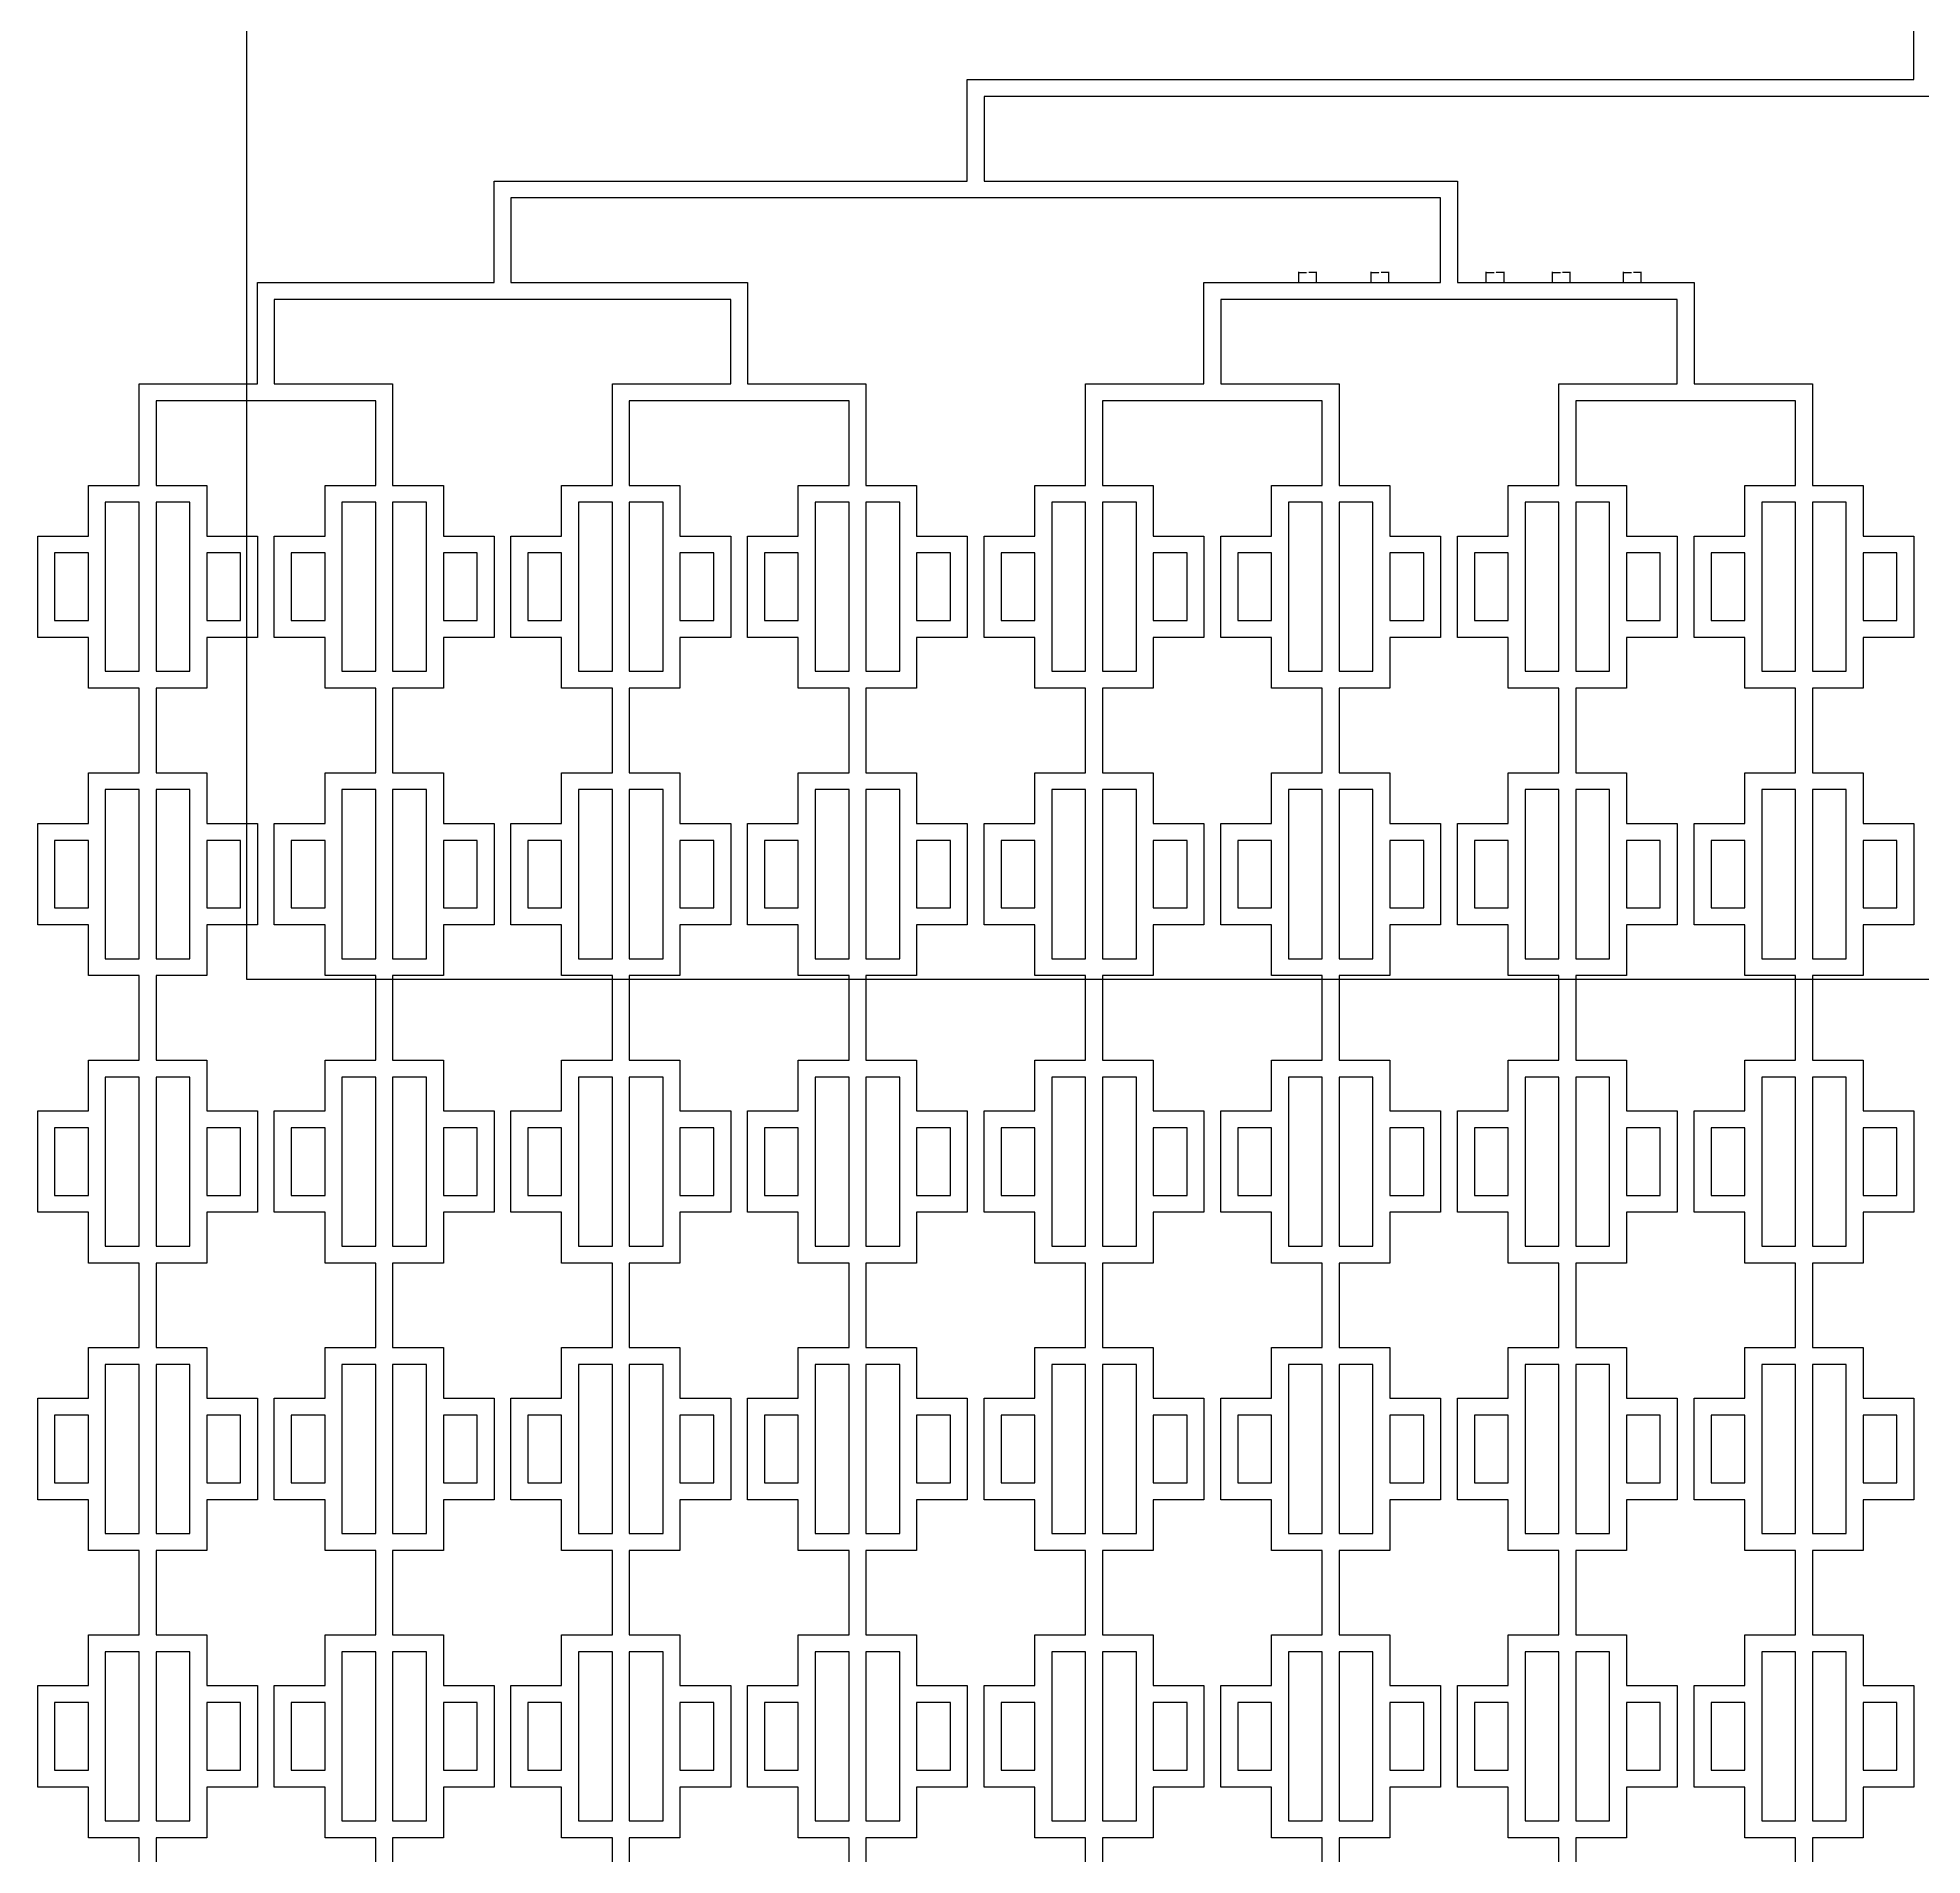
# Model space of a CAD drawing. Extents: x 18762 to 194465, y -118660 to 40000.
# Drawn here: x 18762 to 29912, y 14820 to 25571 of the extents above; entities that cross this region are included whole.
import ezdxf

# ---------------------------------------------------------------- set-up
doc = ezdxf.new("R2010")
doc.units = 13
doc.layers.add('Control 1 - Push up', color=6, linetype='Continuous')
doc.layers.add('Flow', color=5, linetype='Continuous')
doc.styles.add('Trap Label', font='', dxfattribs={"height": 2})
doc.styles.get('Trap Label').set_extended_font_data('Calibri')
doc.dimstyles.new('Trap', dxfattribs={"dimtxt": 2, "dimasz": 2, "dimexe": 4, "dimexo": 2, "dimgap": 2, "dimtad": 0, "dimtih": 1, "dimtoh": 1, "dimdec": 1, "dimzin": 0, "dimdsep": 46, "dimtxsty": 'Trap Label', "dimcen": 3, "dimadec": 0, "dimazin": 0, "dimtfac": 1, "dimtdec": 1, "dimtmove": 0, "dimatfit": 2, "dimfxl": 1, "dimtolj": 1, "dimtzin": 0, "dimarcsym": 0})

# ---------------------------------------------------------------- blocks, each defined once
blk = doc.blocks.new('*D0')
at = {"layer": 'Defpoints', "color": 0, "transparency": 16777216}
for p in [(26224, 24123), (26329, 24182), (26329, 24123)]:
    blk.add_point(p, dxfattribs=at)
at = {"layer": 'Flow', "color": 0, "lineweight": -2, "transparency": 16777216}
for p, q in [((26224, 24125), (26224, 24186)), ((26226, 24182), (26270, 24182)), ((26327, 24182), (26283, 24182)), ((26329, 24125), (26329, 24186))]:
    blk.add_line(p, q, dxfattribs=at)
at = {"layer": 'Flow', "color": 0, "transparency": 16777216}
for points in [[(26226, 24182), (26226, 24182), (26224, 24182)], [(26327, 24182), (26327, 24182), (26329, 24182)]]:
    blk.add_solid(points, dxfattribs=at)
at = {"layer": 'Flow', "color": 0, "transparency": 16777216, "insert": (26276, 24182), "char_height": 2, "attachment_point": 5, "style": 'Trap Label'}
blk.add_mtext('\\A1;v1p1l1', dxfattribs=at)
blk = doc.blocks.new('*D3')
at = {"layer": 'Defpoints', "color": 0, "transparency": 16777216}
for p in [(27724, 24123), (27830, 24182), (27830, 24123)]:
    blk.add_point(p, dxfattribs=at)
at = {"layer": 'Flow', "color": 0, "lineweight": -2, "transparency": 16777216}
for p, q in [((27724, 24125), (27724, 24186)), ((27726, 24182), (27771, 24182)), ((27828, 24182), (27783, 24182)), ((27830, 24125), (27830, 24186))]:
    blk.add_line(p, q, dxfattribs=at)
at = {"layer": 'Flow', "color": 0, "transparency": 16777216}
for points in [[(27726, 24182), (27726, 24182), (27724, 24182)], [(27828, 24182), (27828, 24182), (27830, 24182)]]:
    blk.add_solid(points, dxfattribs=at)
at = {"layer": 'Flow', "color": 0, "transparency": 16777216, "insert": (27777, 24182), "char_height": 2, "attachment_point": 5, "style": 'Trap Label'}
blk.add_mtext('\\A1;v1p1{\\fSimSun|b0|i0|c0|p2;l1}', dxfattribs=at)
blk = doc.blocks.new('*D6')
at = {"layer": 'Defpoints', "color": 0, "transparency": 16777216}
for p in [(28144, 24123), (28249, 24182), (28249, 24123)]:
    blk.add_point(p, dxfattribs=at)
at = {"layer": 'Flow', "color": 0, "lineweight": -2, "transparency": 16777216}
for p, q in [((28144, 24125), (28144, 24186)), ((28146, 24182), (28191, 24182)), ((28247, 24182), (28203, 24182)), ((28249, 24125), (28249, 24186))]:
    blk.add_line(p, q, dxfattribs=at)
at = {"layer": 'Flow', "color": 0, "transparency": 16777216}
for points in [[(28146, 24182), (28146, 24182), (28144, 24182)], [(28247, 24182), (28247, 24182), (28249, 24182)]]:
    blk.add_solid(points, dxfattribs=at)
at = {"layer": 'Flow', "color": 0, "transparency": 16777216, "insert": (28197, 24182), "char_height": 2, "attachment_point": 5, "style": 'Trap Label'}
blk.add_mtext('\\A1;v1p1l1', dxfattribs=at)
blk = doc.blocks.new('*D9')
at = {"layer": 'Defpoints', "color": 0, "transparency": 16777216}
for p in [(27333, 24123), (27439, 24182), (27439, 24123)]:
    blk.add_point(p, dxfattribs=at)
at = {"layer": 'Flow', "color": 0, "lineweight": -2, "transparency": 16777216}
for p, q in [((27333, 24125), (27333, 24186)), ((27335, 24182), (27380, 24182)), ((27437, 24182), (27392, 24182)), ((27439, 24125), (27439, 24186))]:
    blk.add_line(p, q, dxfattribs=at)
at = {"layer": 'Flow', "color": 0, "transparency": 16777216}
for points in [[(27335, 24182), (27335, 24182), (27333, 24182)], [(27437, 24182), (27437, 24182), (27439, 24182)]]:
    blk.add_solid(points, dxfattribs=at)
at = {"layer": 'Flow', "color": 0, "transparency": 16777216, "insert": (27386, 24182), "char_height": 2, "attachment_point": 5, "style": 'Trap Label'}
blk.add_mtext('\\A1;v1p1l1', dxfattribs=at)
blk = doc.blocks.new('*D12')
at = {"layer": 'Defpoints', "color": 0, "transparency": 16777216}
for p in [(26651, 24123), (26757, 24182), (26757, 24123)]:
    blk.add_point(p, dxfattribs=at)
at = {"layer": 'Flow', "color": 0, "lineweight": -2, "transparency": 16777216}
for p, q in [((26651, 24125), (26651, 24186)), ((26653, 24182), (26698, 24182)), ((26755, 24182), (26710, 24182)), ((26757, 24125), (26757, 24186))]:
    blk.add_line(p, q, dxfattribs=at)
at = {"layer": 'Flow', "color": 0, "transparency": 16777216}
for points in [[(26653, 24182), (26653, 24182), (26651, 24182)], [(26755, 24182), (26755, 24182), (26757, 24182)]]:
    blk.add_solid(points, dxfattribs=at)
at = {"layer": 'Flow', "color": 0, "transparency": 16777216, "insert": (26704, 24182), "char_height": 2, "width": 8.64, "attachment_point": 5, "style": 'Trap Label'}
blk.add_mtext('\\A1;v1p1l1', dxfattribs=at)

msp = doc.modelspace()

# ---------------------------------------------------------------- linework, layer by layer
at = {"layer": 'Control 1 - Push up'}
for p, q in [((20000, 20000), (20000, 40000)), ((40000, 20000), (20000, 20000))]:
    msp.add_line(p, q, dxfattribs=at)
at = {"layer": 'Flow'}
for points in [[(19362.498876, 14673.1072), (19362.498876, 14923.1072), (19062.498876, 14923.1072), (19062.498876, 15223.1072), (18762.498876, 15223.1072), (18762.498876, 15823.1072), (19062.498876, 15823.1072), (19062.498876, 16123.1072), (19362.498876, 16123.1072), (19362.498876, 16373.1072), (19362.498876, 16623.1072), (19062.498876, 16623.1072), (19062.498876, 16923.1072), (18762.498876, 16923.1072), (18762.498876, 17523.1072), (19062.498876, 17523.1072), (19062.498876, 17823.1072), (19362.498876, 17823.1072), (19362.498876, 18073.1072), (19362.498876, 18323.1072), (19062.498876, 18323.1072), (19062.498876, 18623.1072), (18762.498876, 18623.1072), (18762.498876, 19223.1072), (19062.498876, 19223.1072), (19062.498876, 19523.1072), (19362.498876, 19523.1072), (19362.498876, 19773.1072), (19362.498876, 20023.1072), (19062.498876, 20023.1072), (19062.498876, 20323.1072), (18762.498876, 20323.1072), (18762.498876, 20923.1072), (19062.498876, 20923.1072), (19062.498876, 21223.1072), (19362.498876, 21223.1072), (19362.498876, 21473.1072), (19362.498876, 21723.1072), (19062.498876, 21723.1072), (19062.498876, 22023.1072), (18762.498876, 22023.1072), (18762.498876, 22623.1072), (19062.498876, 22623.1072), (19062.498876, 22923.1072), (19362.498876, 22923.1072), (19362.498876, 23173.1072), (19362.498876, 23523.1072), (20062.498876, 23523.1072), (20062.498876, 24123.1072), (21462.498876, 24123.1072), (21462.498876, 24723.1072), (24262.498876, 24723.1072), (24262.498876, 25323.1072), (29862.498876, 25323.1072), (29862.498876, 26123.1072)], [(35462.498876, 25223.1072), (24362.498876, 25223.1072), (24362.498876, 24723.1072), (27162.498876, 24723.1072), (27162.498876, 24123.1072), (28562.498876, 24123.1072), (28562.498876, 23523.1072), (29262.498876, 23523.1072), (29262.498876, 23173.1072), (29262.498876, 22923.1072), (29562.498876, 22923.1072), (29562.498876, 22623.1072), (29862.498876, 22623.1072), (29862.498876, 22023.1072), (29562.498876, 22023.1072), (29562.498876, 21723.1072), (29262.498876, 21723.1072), (29262.498876, 21473.1072), (29262.498876, 21223.1072), (29562.498876, 21223.1072), (29562.498876, 20923.1072), (29862.498876, 20923.1072), (29862.498876, 20323.1072), (29562.498876, 20323.1072), (29562.498876, 20023.1072), (29262.498876, 20023.1072), (29262.498876, 19773.1072), (29262.498876, 19523.1072), (29562.498876, 19523.1072), (29562.498876, 19223.1072), (29862.498876, 19223.1072), (29862.498876, 18623.1072), (29562.498876, 18623.1072), (29562.498876, 18323.1072), (29262.498876, 18323.1072), (29262.498876, 18073.1072), (29262.498876, 17823.1072), (29562.498876, 17823.1072), (29562.498876, 17523.1072), (29862.498876, 17523.1072), (29862.498876, 16923.1072), (29562.498876, 16923.1072), (29562.498876, 16623.1072), (29262.498876, 16623.1072), (29262.498876, 16373.1072), (29262.498876, 16123.1072), (29562.498876, 16123.1072), (29562.498876, 15823.1072), (29862.498876, 15823.1072), (29862.498876, 15223.1072), (29562.498876, 15223.1072), (29562.498876, 14923.1072), (29262.498876, 14923.1072), (29262.498876, 14673.1072)], [(24962.498876, 14673.1072), (24962.498876, 14923.1072), (24662.498876, 14923.1072), (24662.498876, 15223.1072), (24362.498876, 15223.1072), (24362.498876, 15823.1072), (24662.498876, 15823.1072), (24662.498876, 16123.1072), (24962.498876, 16123.1072), (24962.498876, 16373.1072), (24962.498876, 16623.1072), (24662.498876, 16623.1072), (24662.498876, 16923.1072), (24362.498876, 16923.1072), (24362.498876, 17523.1072), (24662.498876, 17523.1072), (24662.498876, 17823.1072), (24962.498876, 17823.1072), (24962.498876, 18073.1072), (24962.498876, 18323.1072), (24662.498876, 18323.1072), (24662.498876, 18623.1072), (24362.498876, 18623.1072), (24362.498876, 19223.1072), (24662.498876, 19223.1072), (24662.498876, 19523.1072), (24962.498876, 19523.1072), (24962.498876, 19773.1072), (24962.498876, 20023.1072), (24662.498876, 20023.1072), (24662.498876, 20323.1072), (24362.498876, 20323.1072), (24362.498876, 20923.1072), (24662.498876, 20923.1072), (24662.498876, 21223.1072), (24962.498876, 21223.1072), (24962.498876, 21473.1072), (24962.498876, 21723.1072), (24662.498876, 21723.1072), (24662.498876, 22023.1072), (24362.498876, 22023.1072), (24362.498876, 22623.1072), (24662.498876, 22623.1072), (24662.498876, 22923.1072), (24962.498876, 22923.1072), (24962.498876, 23173.1072), (24962.498876, 23523.1072), (25662.498876, 23523.1072), (25662.498876, 24123.1072), (27062.498876, 24123.1072), (27062.498876, 24623.1072), (21562.498876, 24623.1072), (21562.498876, 24123.1072), (22962.498876, 24123.1072), (22962.498876, 23523.1072), (23662.498876, 23523.1072), (23662.498876, 23173.1072), (23662.498876, 22923.1072), (23962.498876, 22923.1072), (23962.498876, 22623.1072), (24262.498876, 22623.1072), (24262.498876, 22023.1072), (23962.498876, 22023.1072), (23962.498876, 21723.1072), (23662.498876, 21723.1072), (23662.498876, 21473.1072), (23662.498876, 21223.1072), (23962.498876, 21223.1072), (23962.498876, 20923.1072), (24262.498876, 20923.1072), (24262.498876, 20323.1072), (23962.498876, 20323.1072), (23962.498876, 20023.1072), (23662.498876, 20023.1072), (23662.498876, 19773.1072), (23662.498876, 19523.1072), (23962.498876, 19523.1072), (23962.498876, 19223.1072), (24262.498876, 19223.1072), (24262.498876, 18623.1072), (23962.498876, 18623.1072), (23962.498876, 18323.1072), (23662.498876, 18323.1072), (23662.498876, 18073.1072), (23662.498876, 17823.1072), (23962.498876, 17823.1072), (23962.498876, 17523.1072), (24262.498876, 17523.1072), (24262.498876, 16923.1072), (23962.498876, 16923.1072), (23962.498876, 16623.1072), (23662.498876, 16623.1072), (23662.498876, 16373.1072), (23662.498876, 16123.1072), (23962.498876, 16123.1072), (23962.498876, 15823.1072), (24262.498876, 15823.1072), (24262.498876, 15223.1072), (23962.498876, 15223.1072), (23962.498876, 14923.1072), (23662.498876, 14923.1072), (23662.498876, 14673.1072)], [(22162.498876, 14673.1072), (22162.498876, 14923.1072), (21862.498876, 14923.1072), (21862.498876, 15223.1072), (21562.498876, 15223.1072), (21562.498876, 15823.1072), (21862.498876, 15823.1072), (21862.498876, 16123.1072), (22162.498876, 16123.1072), (22162.498876, 16373.1072), (22162.498876, 16623.1072), (21862.498876, 16623.1072), (21862.498876, 16923.1072), (21562.498876, 16923.1072), (21562.498876, 17523.1072), (21862.498876, 17523.1072), (21862.498876, 17823.1072), (22162.498876, 17823.1072), (22162.498876, 18073.1072), (22162.498876, 18323.1072), (21862.498876, 18323.1072), (21862.498876, 18623.1072), (21562.498876, 18623.1072), (21562.498876, 19223.1072), (21862.498876, 19223.1072), (21862.498876, 19523.1072), (22162.498876, 19523.1072), (22162.498876, 19773.1072), (22162.498876, 20023.1072), (21862.498876, 20023.1072), (21862.498876, 20323.1072), (21562.498876, 20323.1072), (21562.498876, 20923.1072), (21862.498876, 20923.1072), (21862.498876, 21223.1072), (22162.498876, 21223.1072), (22162.498876, 21473.1072), (22162.498876, 21723.1072), (21862.498876, 21723.1072), (21862.498876, 22023.1072), (21562.498876, 22023.1072), (21562.498876, 22623.1072), (21862.498876, 22623.1072), (21862.498876, 22923.1072), (22162.498876, 22923.1072), (22162.498876, 23173.1072), (22162.498876, 23523.1072), (22862.498876, 23523.1072), (22862.498876, 24023.1072), (20162.498876, 24023.1072), (20162.498876, 23523.1072), (20862.498876, 23523.1072), (20862.498876, 23173.1072), (20862.498876, 22923.1072), (21162.498876, 22923.1072), (21162.498876, 22623.1072), (21462.498876, 22623.1072), (21462.498876, 22023.1072), (21162.498876, 22023.1072), (21162.498876, 21723.1072), (20862.498876, 21723.1072), (20862.498876, 21473.1072), (20862.498876, 21223.1072), (21162.498876, 21223.1072), (21162.498876, 20923.1072), (21462.498876, 20923.1072), (21462.498876, 20323.1072), (21162.498876, 20323.1072), (21162.498876, 20023.1072), (20862.498876, 20023.1072), (20862.498876, 19773.1072), (20862.498876, 19523.1072), (21162.498876, 19523.1072), (21162.498876, 19223.1072), (21462.498876, 19223.1072), (21462.498876, 18623.1072), (21162.498876, 18623.1072), (21162.498876, 18323.1072), (20862.498876, 18323.1072), (20862.498876, 18073.1072), (20862.498876, 17823.1072), (21162.498876, 17823.1072), (21162.498876, 17523.1072), (21462.498876, 17523.1072), (21462.498876, 16923.1072), (21162.498876, 16923.1072), (21162.498876, 16623.1072), (20862.498876, 16623.1072), (20862.498876, 16373.1072), (20862.498876, 16123.1072), (21162.498876, 16123.1072), (21162.498876, 15823.1072), (21462.498876, 15823.1072), (21462.498876, 15223.1072), (21162.498876, 15223.1072), (21162.498876, 14923.1072), (20862.498876, 14923.1072), (20862.498876, 14673.1072)], [(27762.498876, 14673.1072), (27762.498876, 14923.1072), (27462.498876, 14923.1072), (27462.498876, 15223.1072), (27162.498876, 15223.1072), (27162.498876, 15823.1072), (27462.498876, 15823.1072), (27462.498876, 16123.1072), (27762.498876, 16123.1072), (27762.498876, 16373.1072), (27762.498876, 16623.1072), (27462.498876, 16623.1072), (27462.498876, 16923.1072), (27162.498876, 16923.1072), (27162.498876, 17523.1072), (27462.498876, 17523.1072), (27462.498876, 17823.1072), (27762.498876, 17823.1072), (27762.498876, 18073.1072), (27762.498876, 18323.1072), (27462.498876, 18323.1072), (27462.498876, 18623.1072), (27162.498876, 18623.1072), (27162.498876, 19223.1072), (27462.498876, 19223.1072), (27462.498876, 19523.1072), (27762.498876, 19523.1072), (27762.498876, 19773.1072), (27762.498876, 20023.1072), (27462.498876, 20023.1072), (27462.498876, 20323.1072), (27162.498876, 20323.1072), (27162.498876, 20923.1072), (27462.498876, 20923.1072), (27462.498876, 21223.1072), (27762.498876, 21223.1072), (27762.498876, 21473.1072), (27762.498876, 21723.1072), (27462.498876, 21723.1072), (27462.498876, 22023.1072), (27162.498876, 22023.1072), (27162.498876, 22623.1072), (27462.498876, 22623.1072), (27462.498876, 22923.1072), (27762.498876, 22923.1072), (27762.498876, 23173.1072), (27762.498876, 23523.1072), (28462.498876, 23523.1072), (28462.498876, 24023.1072), (25762.498876, 24023.1072), (25762.498876, 23523.1072), (26462.498876, 23523.1072), (26462.498876, 23173.1072), (26462.498876, 22923.1072), (26762.498876, 22923.1072), (26762.498876, 22623.1072), (27062.498876, 22623.1072), (27062.498876, 22023.1072), (26762.498876, 22023.1072), (26762.498876, 21723.1072), (26462.498876, 21723.1072), (26462.498876, 21473.1072), (26462.498876, 21223.1072), (26762.498876, 21223.1072), (26762.498876, 20923.1072), (27062.498876, 20923.1072), (27062.498876, 20323.1072), (26762.498876, 20323.1072), (26762.498876, 20023.1072), (26462.498876, 20023.1072), (26462.498876, 19773.1072), (26462.498876, 19523.1072), (26762.498876, 19523.1072), (26762.498876, 19223.1072), (27062.498876, 19223.1072), (27062.498876, 18623.1072), (26762.498876, 18623.1072), (26762.498876, 18323.1072), (26462.498876, 18323.1072), (26462.498876, 18073.1072), (26462.498876, 17823.1072), (26762.498876, 17823.1072), (26762.498876, 17523.1072), (27062.498876, 17523.1072), (27062.498876, 16923.1072), (26762.498876, 16923.1072), (26762.498876, 16623.1072), (26462.498876, 16623.1072), (26462.498876, 16373.1072), (26462.498876, 16123.1072), (26762.498876, 16123.1072), (26762.498876, 15823.1072), (27062.498876, 15823.1072), (27062.498876, 15223.1072), (26762.498876, 15223.1072), (26762.498876, 14923.1072), (26462.498876, 14923.1072), (26462.498876, 14673.1072)], [(20762.498876, 14673.1072), (20762.498876, 14923.1072), (20462.498876, 14923.1072), (20462.498876, 15223.1072), (20162.498876, 15223.1072), (20162.498876, 15823.1072), (20462.498876, 15823.1072), (20462.498876, 16123.1072), (20762.498876, 16123.1072), (20762.498876, 16373.1072), (20762.498876, 16623.1072), (20462.498876, 16623.1072), (20462.498876, 16923.1072), (20162.498876, 16923.1072), (20162.498876, 17523.1072), (20462.498876, 17523.1072), (20462.498876, 17823.1072), (20762.498876, 17823.1072), (20762.498876, 18073.1072), (20762.498876, 18323.1072), (20462.498876, 18323.1072), (20462.498876, 18623.1072), (20162.498876, 18623.1072), (20162.498876, 19223.1072), (20462.498876, 19223.1072), (20462.498876, 19523.1072), (20762.498876, 19523.1072), (20762.498876, 19773.1072), (20762.498876, 20023.1072), (20462.498876, 20023.1072), (20462.498876, 20323.1072), (20162.498876, 20323.1072), (20162.498876, 20923.1072), (20462.498876, 20923.1072), (20462.498876, 21223.1072), (20762.498876, 21223.1072), (20762.498876, 21473.1072), (20762.498876, 21723.1072), (20462.498876, 21723.1072), (20462.498876, 22023.1072), (20162.498876, 22023.1072), (20162.498876, 22623.1072), (20462.498876, 22623.1072), (20462.498876, 22923.1072), (20762.498876, 22923.1072), (20762.498876, 23173.1072), (20762.498876, 23423.1072), (19462.498876, 23423.1072), (19462.498876, 23173.1072), (19462.498876, 22923.1072), (19762.498876, 22923.1072), (19762.498876, 22623.1072), (20062.498876, 22623.1072), (20062.498876, 22023.1072), (19762.498876, 22023.1072), (19762.498876, 21723.1072), (19462.498876, 21723.1072), (19462.498876, 21473.1072), (19462.498876, 21223.1072), (19762.498876, 21223.1072), (19762.498876, 20923.1072), (20062.498876, 20923.1072), (20062.498876, 20323.1072), (19762.498876, 20323.1072), (19762.498876, 20023.1072), (19462.498876, 20023.1072), (19462.498876, 19773.1072), (19462.498876, 19523.1072), (19762.498876, 19523.1072), (19762.498876, 19223.1072), (20062.498876, 19223.1072), (20062.498876, 18623.1072), (19762.498876, 18623.1072), (19762.498876, 18323.1072), (19462.498876, 18323.1072), (19462.498876, 18073.1072), (19462.498876, 17823.1072), (19762.498876, 17823.1072), (19762.498876, 17523.1072), (20062.498876, 17523.1072), (20062.498876, 16923.1072), (19762.498876, 16923.1072), (19762.498876, 16623.1072), (19462.498876, 16623.1072), (19462.498876, 16373.1072), (19462.498876, 16123.1072), (19762.498876, 16123.1072), (19762.498876, 15823.1072), (20062.498876, 15823.1072), (20062.498876, 15223.1072), (19762.498876, 15223.1072), (19762.498876, 14923.1072), (19462.498876, 14923.1072), (19462.498876, 14673.1072)], [(23562.498876, 14673.1072), (23562.498876, 14923.1072), (23262.498876, 14923.1072), (23262.498876, 15223.1072), (22962.498876, 15223.1072), (22962.498876, 15823.1072), (23262.498876, 15823.1072), (23262.498876, 16123.1072), (23562.498876, 16123.1072), (23562.498876, 16373.1072), (23562.498876, 16623.1072), (23262.498876, 16623.1072), (23262.498876, 16923.1072), (22962.498876, 16923.1072), (22962.498876, 17523.1072), (23262.498876, 17523.1072), (23262.498876, 17823.1072), (23562.498876, 17823.1072), (23562.498876, 18073.1072), (23562.498876, 18323.1072), (23262.498876, 18323.1072), (23262.498876, 18623.1072), (22962.498876, 18623.1072), (22962.498876, 19223.1072), (23262.498876, 19223.1072), (23262.498876, 19523.1072), (23562.498876, 19523.1072), (23562.498876, 19773.1072), (23562.498876, 20023.1072), (23262.498876, 20023.1072), (23262.498876, 20323.1072), (22962.498876, 20323.1072), (22962.498876, 20923.1072), (23262.498876, 20923.1072), (23262.498876, 21223.1072), (23562.498876, 21223.1072), (23562.498876, 21473.1072), (23562.498876, 21723.1072), (23262.498876, 21723.1072), (23262.498876, 22023.1072), (22962.498876, 22023.1072), (22962.498876, 22623.1072), (23262.498876, 22623.1072), (23262.498876, 22923.1072), (23562.498876, 22923.1072), (23562.498876, 23173.1072), (23562.498876, 23423.1072), (22262.498876, 23423.1072), (22262.498876, 23173.1072), (22262.498876, 22923.1072), (22562.498876, 22923.1072), (22562.498876, 22623.1072), (22862.498876, 22623.1072), (22862.498876, 22023.1072), (22562.498876, 22023.1072), (22562.498876, 21723.1072), (22262.498876, 21723.1072), (22262.498876, 21473.1072), (22262.498876, 21223.1072), (22562.498876, 21223.1072), (22562.498876, 20923.1072), (22862.498876, 20923.1072), (22862.498876, 20323.1072), (22562.498876, 20323.1072), (22562.498876, 20023.1072), (22262.498876, 20023.1072), (22262.498876, 19773.1072), (22262.498876, 19523.1072), (22562.498876, 19523.1072), (22562.498876, 19223.1072), (22862.498876, 19223.1072), (22862.498876, 18623.1072), (22562.498876, 18623.1072), (22562.498876, 18323.1072), (22262.498876, 18323.1072), (22262.498876, 18073.1072), (22262.498876, 17823.1072), (22562.498876, 17823.1072), (22562.498876, 17523.1072), (22862.498876, 17523.1072), (22862.498876, 16923.1072), (22562.498876, 16923.1072), (22562.498876, 16623.1072), (22262.498876, 16623.1072), (22262.498876, 16373.1072), (22262.498876, 16123.1072), (22562.498876, 16123.1072), (22562.498876, 15823.1072), (22862.498876, 15823.1072), (22862.498876, 15223.1072), (22562.498876, 15223.1072), (22562.498876, 14923.1072), (22262.498876, 14923.1072), (22262.498876, 14673.1072)], [(26362.498876, 14673.1072), (26362.498876, 14923.1072), (26062.498876, 14923.1072), (26062.498876, 15223.1072), (25762.498876, 15223.1072), (25762.498876, 15823.1072), (26062.498876, 15823.1072), (26062.498876, 16123.1072), (26362.498876, 16123.1072), (26362.498876, 16373.1072), (26362.498876, 16623.1072), (26062.498876, 16623.1072), (26062.498876, 16923.1072), (25762.498876, 16923.1072), (25762.498876, 17523.1072), (26062.498876, 17523.1072), (26062.498876, 17823.1072), (26362.498876, 17823.1072), (26362.498876, 18073.1072), (26362.498876, 18323.1072), (26062.498876, 18323.1072), (26062.498876, 18623.1072), (25762.498876, 18623.1072), (25762.498876, 19223.1072), (26062.498876, 19223.1072), (26062.498876, 19523.1072), (26362.498876, 19523.1072), (26362.498876, 19773.1072), (26362.498876, 20023.1072), (26062.498876, 20023.1072), (26062.498876, 20323.1072), (25762.498876, 20323.1072), (25762.498876, 20923.1072), (26062.498876, 20923.1072), (26062.498876, 21223.1072), (26362.498876, 21223.1072), (26362.498876, 21473.1072), (26362.498876, 21723.1072), (26062.498876, 21723.1072), (26062.498876, 22023.1072), (25762.498876, 22023.1072), (25762.498876, 22623.1072), (26062.498876, 22623.1072), (26062.498876, 22923.1072), (26362.498876, 22923.1072), (26362.498876, 23173.1072), (26362.498876, 23423.1072), (25062.498876, 23423.1072), (25062.498876, 23173.1072), (25062.498876, 22923.1072), (25362.498876, 22923.1072), (25362.498876, 22623.1072), (25662.498876, 22623.1072), (25662.498876, 22023.1072), (25362.498876, 22023.1072), (25362.498876, 21723.1072), (25062.498876, 21723.1072), (25062.498876, 21473.1072), (25062.498876, 21223.1072), (25362.498876, 21223.1072), (25362.498876, 20923.1072), (25662.498876, 20923.1072), (25662.498876, 20323.1072), (25362.498876, 20323.1072), (25362.498876, 20023.1072), (25062.498876, 20023.1072), (25062.498876, 19773.1072), (25062.498876, 19523.1072), (25362.498876, 19523.1072), (25362.498876, 19223.1072), (25662.498876, 19223.1072), (25662.498876, 18623.1072), (25362.498876, 18623.1072), (25362.498876, 18323.1072), (25062.498876, 18323.1072), (25062.498876, 18073.1072), (25062.498876, 17823.1072), (25362.498876, 17823.1072), (25362.498876, 17523.1072), (25662.498876, 17523.1072), (25662.498876, 16923.1072), (25362.498876, 16923.1072), (25362.498876, 16623.1072), (25062.498876, 16623.1072), (25062.498876, 16373.1072), (25062.498876, 16123.1072), (25362.498876, 16123.1072), (25362.498876, 15823.1072), (25662.498876, 15823.1072), (25662.498876, 15223.1072), (25362.498876, 15223.1072), (25362.498876, 14923.1072), (25062.498876, 14923.1072), (25062.498876, 14673.1072)], [(29162.498876, 14673.1072), (29162.498876, 14923.1072), (28862.498876, 14923.1072), (28862.498876, 15223.1072), (28562.498876, 15223.1072), (28562.498876, 15823.1072), (28862.498876, 15823.1072), (28862.498876, 16123.1072), (29162.498876, 16123.1072), (29162.498876, 16373.1072), (29162.498876, 16623.1072), (28862.498876, 16623.1072), (28862.498876, 16923.1072), (28562.498876, 16923.1072), (28562.498876, 17523.1072), (28862.498876, 17523.1072), (28862.498876, 17823.1072), (29162.498876, 17823.1072), (29162.498876, 18073.1072), (29162.498876, 18323.1072), (28862.498876, 18323.1072), (28862.498876, 18623.1072), (28562.498876, 18623.1072), (28562.498876, 19223.1072), (28862.498876, 19223.1072), (28862.498876, 19523.1072), (29162.498876, 19523.1072), (29162.498876, 19773.1072), (29162.498876, 20023.1072), (28862.498876, 20023.1072), (28862.498876, 20323.1072), (28562.498876, 20323.1072), (28562.498876, 20923.1072), (28862.498876, 20923.1072), (28862.498876, 21223.1072), (29162.498876, 21223.1072), (29162.498876, 21473.1072), (29162.498876, 21723.1072), (28862.498876, 21723.1072), (28862.498876, 22023.1072), (28562.498876, 22023.1072), (28562.498876, 22623.1072), (28862.498876, 22623.1072), (28862.498876, 22923.1072), (29162.498876, 22923.1072), (29162.498876, 23173.1072), (29162.498876, 23423.1072), (27862.498876, 23423.1072), (27862.498876, 23173.1072), (27862.498876, 22923.1072), (28162.498876, 22923.1072), (28162.498876, 22623.1072), (28462.498876, 22623.1072), (28462.498876, 22023.1072), (28162.498876, 22023.1072), (28162.498876, 21723.1072), (27862.498876, 21723.1072), (27862.498876, 21473.1072), (27862.498876, 21223.1072), (28162.498876, 21223.1072), (28162.498876, 20923.1072), (28462.498876, 20923.1072), (28462.498876, 20323.1072), (28162.498876, 20323.1072), (28162.498876, 20023.1072), (27862.498876, 20023.1072), (27862.498876, 19773.1072), (27862.498876, 19523.1072), (28162.498876, 19523.1072), (28162.498876, 19223.1072), (28462.498876, 19223.1072), (28462.498876, 18623.1072), (28162.498876, 18623.1072), (28162.498876, 18323.1072), (27862.498876, 18323.1072), (27862.498876, 18073.1072), (27862.498876, 17823.1072), (28162.498876, 17823.1072), (28162.498876, 17523.1072), (28462.498876, 17523.1072), (28462.498876, 16923.1072), (28162.498876, 16923.1072), (28162.498876, 16623.1072), (27862.498876, 16623.1072), (27862.498876, 16373.1072), (27862.498876, 16123.1072), (28162.498876, 16123.1072), (28162.498876, 15823.1072), (28462.498876, 15823.1072), (28462.498876, 15223.1072), (28162.498876, 15223.1072), (28162.498876, 14923.1072), (27862.498876, 14923.1072), (27862.498876, 14673.1072)]]:
    msp.add_lwpolyline(points, dxfattribs=at)
for points in [[(19362.498876, 21823.1072), (19362.498876, 22823.1072), (19162.498876, 22823.1072), (19162.498876, 21823.1072)], [(19662.498876, 22823.1072), (19462.498876, 22823.1072), (19462.498876, 21823.1072), (19662.498876, 21823.1072)], [(20762.498876, 21823.1072), (20762.498876, 22823.1072), (20562.498876, 22823.1072), (20562.498876, 21823.1072)], [(21062.498876, 22823.1072), (20862.498876, 22823.1072), (20862.498876, 21823.1072), (21062.498876, 21823.1072)], [(22162.498876, 21823.1072), (22162.498876, 22823.1072), (21962.498876, 22823.1072), (21962.498876, 21823.1072)], [(22462.498876, 22823.1072), (22262.498876, 22823.1072), (22262.498876, 21823.1072), (22462.498876, 21823.1072)], [(23562.498876, 21823.1072), (23562.498876, 22823.1072), (23362.498876, 22823.1072), (23362.498876, 21823.1072)], [(23862.498876, 22823.1072), (23662.498876, 22823.1072), (23662.498876, 21823.1072), (23862.498876, 21823.1072)], [(24962.498876, 21823.1072), (24962.498876, 22823.1072), (24762.498876, 22823.1072), (24762.498876, 21823.1072)], [(25262.498876, 22823.1072), (25062.498876, 22823.1072), (25062.498876, 21823.1072), (25262.498876, 21823.1072)], [(26362.498876, 21823.1072), (26362.498876, 22823.1072), (26162.498876, 22823.1072), (26162.498876, 21823.1072)], [(26662.498876, 22823.1072), (26462.498876, 22823.1072), (26462.498876, 21823.1072), (26662.498876, 21823.1072)], [(27762.498876, 21823.1072), (27762.498876, 22823.1072), (27562.498876, 22823.1072), (27562.498876, 21823.1072)], [(28062.498876, 22823.1072), (27862.498876, 22823.1072), (27862.498876, 21823.1072), (28062.498876, 21823.1072)], [(29162.498876, 21823.1072), (29162.498876, 22823.1072), (28962.498876, 22823.1072), (28962.498876, 21823.1072)], [(29462.498876, 22823.1072), (29262.498876, 22823.1072), (29262.498876, 21823.1072), (29462.498876, 21823.1072)], [(19062.498876, 22123.1072), (19062.498876, 22523.1072), (18862.498876, 22523.1072), (18862.498876, 22123.1072)], [(19962.498876, 22523.1072), (19762.498876, 22523.1072), (19762.498876, 22123.1072), (19962.498876, 22123.1072)], [(20462.498876, 22123.1072), (20462.498876, 22523.1072), (20262.498876, 22523.1072), (20262.498876, 22123.1072)], [(21362.498876, 22523.1072), (21162.498876, 22523.1072), (21162.498876, 22123.1072), (21362.498876, 22123.1072)], [(21862.498876, 22123.1072), (21862.498876, 22523.1072), (21662.498876, 22523.1072), (21662.498876, 22123.1072)], [(22762.498876, 22523.1072), (22562.498876, 22523.1072), (22562.498876, 22123.1072), (22762.498876, 22123.1072)], [(23262.498876, 22123.1072), (23262.498876, 22523.1072), (23062.498876, 22523.1072), (23062.498876, 22123.1072)], [(24162.498876, 22523.1072), (23962.498876, 22523.1072), (23962.498876, 22123.1072), (24162.498876, 22123.1072)], [(24662.498876, 22123.1072), (24662.498876, 22523.1072), (24462.498876, 22523.1072), (24462.498876, 22123.1072)], [(25562.498876, 22523.1072), (25362.498876, 22523.1072), (25362.498876, 22123.1072), (25562.498876, 22123.1072)], [(26062.498876, 22123.1072), (26062.498876, 22523.1072), (25862.498876, 22523.1072), (25862.498876, 22123.1072)], [(26962.498876, 22523.1072), (26762.498876, 22523.1072), (26762.498876, 22123.1072), (26962.498876, 22123.1072)], [(27462.498876, 22123.1072), (27462.498876, 22523.1072), (27262.498876, 22523.1072), (27262.498876, 22123.1072)], [(28362.498876, 22523.1072), (28162.498876, 22523.1072), (28162.498876, 22123.1072), (28362.498876, 22123.1072)], [(28862.498876, 22123.1072), (28862.498876, 22523.1072), (28662.498876, 22523.1072), (28662.498876, 22123.1072)], [(29762.498876, 22523.1072), (29562.498876, 22523.1072), (29562.498876, 22123.1072), (29762.498876, 22123.1072)], [(19362.498876, 20123.1072), (19362.498876, 21123.1072), (19162.498876, 21123.1072), (19162.498876, 20123.1072)], [(19662.498876, 21123.1072), (19462.498876, 21123.1072), (19462.498876, 20123.1072), (19662.498876, 20123.1072)], [(20762.498876, 20123.1072), (20762.498876, 21123.1072), (20562.498876, 21123.1072), (20562.498876, 20123.1072)], [(21062.498876, 21123.1072), (20862.498876, 21123.1072), (20862.498876, 20123.1072), (21062.498876, 20123.1072)], [(22162.498876, 20123.1072), (22162.498876, 21123.1072), (21962.498876, 21123.1072), (21962.498876, 20123.1072)], [(22462.498876, 21123.1072), (22262.498876, 21123.1072), (22262.498876, 20123.1072), (22462.498876, 20123.1072)], [(23562.498876, 20123.1072), (23562.498876, 21123.1072), (23362.498876, 21123.1072), (23362.498876, 20123.1072)], [(23862.498876, 21123.1072), (23662.498876, 21123.1072), (23662.498876, 20123.1072), (23862.498876, 20123.1072)], [(24962.498876, 20123.1072), (24962.498876, 21123.1072), (24762.498876, 21123.1072), (24762.498876, 20123.1072)], [(25262.498876, 21123.1072), (25062.498876, 21123.1072), (25062.498876, 20123.1072), (25262.498876, 20123.1072)], [(26362.498876, 20123.1072), (26362.498876, 21123.1072), (26162.498876, 21123.1072), (26162.498876, 20123.1072)], [(26662.498876, 21123.1072), (26462.498876, 21123.1072), (26462.498876, 20123.1072), (26662.498876, 20123.1072)], [(27762.498876, 20123.1072), (27762.498876, 21123.1072), (27562.498876, 21123.1072), (27562.498876, 20123.1072)], [(28062.498876, 21123.1072), (27862.498876, 21123.1072), (27862.498876, 20123.1072), (28062.498876, 20123.1072)], [(29162.498876, 20123.1072), (29162.498876, 21123.1072), (28962.498876, 21123.1072), (28962.498876, 20123.1072)], [(29462.498876, 21123.1072), (29262.498876, 21123.1072), (29262.498876, 20123.1072), (29462.498876, 20123.1072)], [(19062.498876, 20423.1072), (19062.498876, 20823.1072), (18862.498876, 20823.1072), (18862.498876, 20423.1072)], [(19962.498876, 20823.1072), (19762.498876, 20823.1072), (19762.498876, 20423.1072), (19962.498876, 20423.1072)], [(20462.498876, 20423.1072), (20462.498876, 20823.1072), (20262.498876, 20823.1072), (20262.498876, 20423.1072)], [(21362.498876, 20823.1072), (21162.498876, 20823.1072), (21162.498876, 20423.1072), (21362.498876, 20423.1072)], [(21862.498876, 20423.1072), (21862.498876, 20823.1072), (21662.498876, 20823.1072), (21662.498876, 20423.1072)], [(22762.498876, 20823.1072), (22562.498876, 20823.1072), (22562.498876, 20423.1072), (22762.498876, 20423.1072)], [(23262.498876, 20423.1072), (23262.498876, 20823.1072), (23062.498876, 20823.1072), (23062.498876, 20423.1072)], [(24162.498876, 20823.1072), (23962.498876, 20823.1072), (23962.498876, 20423.1072), (24162.498876, 20423.1072)], [(24662.498876, 20423.1072), (24662.498876, 20823.1072), (24462.498876, 20823.1072), (24462.498876, 20423.1072)], [(25562.498876, 20823.1072), (25362.498876, 20823.1072), (25362.498876, 20423.1072), (25562.498876, 20423.1072)], [(26062.498876, 20423.1072), (26062.498876, 20823.1072), (25862.498876, 20823.1072), (25862.498876, 20423.1072)], [(26962.498876, 20823.1072), (26762.498876, 20823.1072), (26762.498876, 20423.1072), (26962.498876, 20423.1072)], [(27462.498876, 20423.1072), (27462.498876, 20823.1072), (27262.498876, 20823.1072), (27262.498876, 20423.1072)], [(28362.498876, 20823.1072), (28162.498876, 20823.1072), (28162.498876, 20423.1072), (28362.498876, 20423.1072)], [(28862.498876, 20423.1072), (28862.498876, 20823.1072), (28662.498876, 20823.1072), (28662.498876, 20423.1072)], [(29762.498876, 20823.1072), (29562.498876, 20823.1072), (29562.498876, 20423.1072), (29762.498876, 20423.1072)], [(19362.498876, 18423.1072), (19362.498876, 19423.1072), (19162.498876, 19423.1072), (19162.498876, 18423.1072)], [(19662.498876, 19423.1072), (19462.498876, 19423.1072), (19462.498876, 18423.1072), (19662.498876, 18423.1072)], [(20762.498876, 18423.1072), (20762.498876, 19423.1072), (20562.498876, 19423.1072), (20562.498876, 18423.1072)], [(21062.498876, 19423.1072), (20862.498876, 19423.1072), (20862.498876, 18423.1072), (21062.498876, 18423.1072)], [(22162.498876, 18423.1072), (22162.498876, 19423.1072), (21962.498876, 19423.1072), (21962.498876, 18423.1072)], [(22462.498876, 19423.1072), (22262.498876, 19423.1072), (22262.498876, 18423.1072), (22462.498876, 18423.1072)], [(23562.498876, 18423.1072), (23562.498876, 19423.1072), (23362.498876, 19423.1072), (23362.498876, 18423.1072)], [(23862.498876, 19423.1072), (23662.498876, 19423.1072), (23662.498876, 18423.1072), (23862.498876, 18423.1072)], [(24962.498876, 18423.1072), (24962.498876, 19423.1072), (24762.498876, 19423.1072), (24762.498876, 18423.1072)], [(25262.498876, 19423.1072), (25062.498876, 19423.1072), (25062.498876, 18423.1072), (25262.498876, 18423.1072)], [(26362.498876, 18423.1072), (26362.498876, 19423.1072), (26162.498876, 19423.1072), (26162.498876, 18423.1072)], [(26662.498876, 19423.1072), (26462.498876, 19423.1072), (26462.498876, 18423.1072), (26662.498876, 18423.1072)], [(27762.498876, 18423.1072), (27762.498876, 19423.1072), (27562.498876, 19423.1072), (27562.498876, 18423.1072)], [(28062.498876, 19423.1072), (27862.498876, 19423.1072), (27862.498876, 18423.1072), (28062.498876, 18423.1072)], [(29162.498876, 18423.1072), (29162.498876, 19423.1072), (28962.498876, 19423.1072), (28962.498876, 18423.1072)], [(29462.498876, 19423.1072), (29262.498876, 19423.1072), (29262.498876, 18423.1072), (29462.498876, 18423.1072)], [(19062.498876, 18723.1072), (19062.498876, 19123.1072), (18862.498876, 19123.1072), (18862.498876, 18723.1072)], [(19962.498876, 19123.1072), (19762.498876, 19123.1072), (19762.498876, 18723.1072), (19962.498876, 18723.1072)], [(20462.498876, 18723.1072), (20462.498876, 19123.1072), (20262.498876, 19123.1072), (20262.498876, 18723.1072)], [(21362.498876, 19123.1072), (21162.498876, 19123.1072), (21162.498876, 18723.1072), (21362.498876, 18723.1072)], [(21862.498876, 18723.1072), (21862.498876, 19123.1072), (21662.498876, 19123.1072), (21662.498876, 18723.1072)], [(22762.498876, 19123.1072), (22562.498876, 19123.1072), (22562.498876, 18723.1072), (22762.498876, 18723.1072)], [(23262.498876, 18723.1072), (23262.498876, 19123.1072), (23062.498876, 19123.1072), (23062.498876, 18723.1072)], [(24162.498876, 19123.1072), (23962.498876, 19123.1072), (23962.498876, 18723.1072), (24162.498876, 18723.1072)], [(24662.498876, 18723.1072), (24662.498876, 19123.1072), (24462.498876, 19123.1072), (24462.498876, 18723.1072)], [(25562.498876, 19123.1072), (25362.498876, 19123.1072), (25362.498876, 18723.1072), (25562.498876, 18723.1072)], [(26062.498876, 18723.1072), (26062.498876, 19123.1072), (25862.498876, 19123.1072), (25862.498876, 18723.1072)], [(26962.498876, 19123.1072), (26762.498876, 19123.1072), (26762.498876, 18723.1072), (26962.498876, 18723.1072)], [(27462.498876, 18723.1072), (27462.498876, 19123.1072), (27262.498876, 19123.1072), (27262.498876, 18723.1072)], [(28362.498876, 19123.1072), (28162.498876, 19123.1072), (28162.498876, 18723.1072), (28362.498876, 18723.1072)], [(28862.498876, 18723.1072), (28862.498876, 19123.1072), (28662.498876, 19123.1072), (28662.498876, 18723.1072)], [(29762.498876, 19123.1072), (29562.498876, 19123.1072), (29562.498876, 18723.1072), (29762.498876, 18723.1072)], [(19362.498876, 16723.1072), (19362.498876, 17723.1072), (19162.498876, 17723.1072), (19162.498876, 16723.1072)], [(19662.498876, 17723.1072), (19462.498876, 17723.1072), (19462.498876, 16723.1072), (19662.498876, 16723.1072)], [(20762.498876, 16723.1072), (20762.498876, 17723.1072), (20562.498876, 17723.1072), (20562.498876, 16723.1072)], [(21062.498876, 17723.1072), (20862.498876, 17723.1072), (20862.498876, 16723.1072), (21062.498876, 16723.1072)], [(22162.498876, 16723.1072), (22162.498876, 17723.1072), (21962.498876, 17723.1072), (21962.498876, 16723.1072)], [(22462.498876, 17723.1072), (22262.498876, 17723.1072), (22262.498876, 16723.1072), (22462.498876, 16723.1072)], [(23562.498876, 16723.1072), (23562.498876, 17723.1072), (23362.498876, 17723.1072), (23362.498876, 16723.1072)], [(23862.498876, 17723.1072), (23662.498876, 17723.1072), (23662.498876, 16723.1072), (23862.498876, 16723.1072)], [(24962.498876, 16723.1072), (24962.498876, 17723.1072), (24762.498876, 17723.1072), (24762.498876, 16723.1072)], [(25262.498876, 17723.1072), (25062.498876, 17723.1072), (25062.498876, 16723.1072), (25262.498876, 16723.1072)], [(26362.498876, 16723.1072), (26362.498876, 17723.1072), (26162.498876, 17723.1072), (26162.498876, 16723.1072)], [(26662.498876, 17723.1072), (26462.498876, 17723.1072), (26462.498876, 16723.1072), (26662.498876, 16723.1072)], [(27762.498876, 16723.1072), (27762.498876, 17723.1072), (27562.498876, 17723.1072), (27562.498876, 16723.1072)], [(28062.498876, 17723.1072), (27862.498876, 17723.1072), (27862.498876, 16723.1072), (28062.498876, 16723.1072)], [(29162.498876, 16723.1072), (29162.498876, 17723.1072), (28962.498876, 17723.1072), (28962.498876, 16723.1072)], [(29462.498876, 17723.1072), (29262.498876, 17723.1072), (29262.498876, 16723.1072), (29462.498876, 16723.1072)], [(19062.498876, 17023.1072), (19062.498876, 17423.1072), (18862.498876, 17423.1072), (18862.498876, 17023.1072)], [(19962.498876, 17423.1072), (19762.498876, 17423.1072), (19762.498876, 17023.1072), (19962.498876, 17023.1072)], [(20462.498876, 17023.1072), (20462.498876, 17423.1072), (20262.498876, 17423.1072), (20262.498876, 17023.1072)], [(21362.498876, 17423.1072), (21162.498876, 17423.1072), (21162.498876, 17023.1072), (21362.498876, 17023.1072)], [(21862.498876, 17023.1072), (21862.498876, 17423.1072), (21662.498876, 17423.1072), (21662.498876, 17023.1072)], [(22762.498876, 17423.1072), (22562.498876, 17423.1072), (22562.498876, 17023.1072), (22762.498876, 17023.1072)], [(23262.498876, 17023.1072), (23262.498876, 17423.1072), (23062.498876, 17423.1072), (23062.498876, 17023.1072)], [(24162.498876, 17423.1072), (23962.498876, 17423.1072), (23962.498876, 17023.1072), (24162.498876, 17023.1072)], [(24662.498876, 17023.1072), (24662.498876, 17423.1072), (24462.498876, 17423.1072), (24462.498876, 17023.1072)], [(25562.498876, 17423.1072), (25362.498876, 17423.1072), (25362.498876, 17023.1072), (25562.498876, 17023.1072)], [(26062.498876, 17023.1072), (26062.498876, 17423.1072), (25862.498876, 17423.1072), (25862.498876, 17023.1072)], [(26962.498876, 17423.1072), (26762.498876, 17423.1072), (26762.498876, 17023.1072), (26962.498876, 17023.1072)], [(27462.498876, 17023.1072), (27462.498876, 17423.1072), (27262.498876, 17423.1072), (27262.498876, 17023.1072)], [(28362.498876, 17423.1072), (28162.498876, 17423.1072), (28162.498876, 17023.1072), (28362.498876, 17023.1072)], [(28862.498876, 17023.1072), (28862.498876, 17423.1072), (28662.498876, 17423.1072), (28662.498876, 17023.1072)], [(29762.498876, 17423.1072), (29562.498876, 17423.1072), (29562.498876, 17023.1072), (29762.498876, 17023.1072)], [(19362.498876, 15023.1072), (19362.498876, 16023.1072), (19162.498876, 16023.1072), (19162.498876, 15023.1072)], [(19662.498876, 16023.1072), (19462.498876, 16023.1072), (19462.498876, 15023.1072), (19662.498876, 15023.1072)], [(20762.498876, 15023.1072), (20762.498876, 16023.1072), (20562.498876, 16023.1072), (20562.498876, 15023.1072)], [(21062.498876, 16023.1072), (20862.498876, 16023.1072), (20862.498876, 15023.1072), (21062.498876, 15023.1072)], [(22162.498876, 15023.1072), (22162.498876, 16023.1072), (21962.498876, 16023.1072), (21962.498876, 15023.1072)], [(22462.498876, 16023.1072), (22262.498876, 16023.1072), (22262.498876, 15023.1072), (22462.498876, 15023.1072)], [(23562.498876, 15023.1072), (23562.498876, 16023.1072), (23362.498876, 16023.1072), (23362.498876, 15023.1072)], [(23862.498876, 16023.1072), (23662.498876, 16023.1072), (23662.498876, 15023.1072), (23862.498876, 15023.1072)], [(24962.498876, 15023.1072), (24962.498876, 16023.1072), (24762.498876, 16023.1072), (24762.498876, 15023.1072)], [(25262.498876, 16023.1072), (25062.498876, 16023.1072), (25062.498876, 15023.1072), (25262.498876, 15023.1072)], [(26362.498876, 15023.1072), (26362.498876, 16023.1072), (26162.498876, 16023.1072), (26162.498876, 15023.1072)], [(26662.498876, 16023.1072), (26462.498876, 16023.1072), (26462.498876, 15023.1072), (26662.498876, 15023.1072)], [(27762.498876, 15023.1072), (27762.498876, 16023.1072), (27562.498876, 16023.1072), (27562.498876, 15023.1072)], [(28062.498876, 16023.1072), (27862.498876, 16023.1072), (27862.498876, 15023.1072), (28062.498876, 15023.1072)], [(29162.498876, 15023.1072), (29162.498876, 16023.1072), (28962.498876, 16023.1072), (28962.498876, 15023.1072)], [(29462.498876, 16023.1072), (29262.498876, 16023.1072), (29262.498876, 15023.1072), (29462.498876, 15023.1072)], [(19062.498876, 15323.1072), (19062.498876, 15723.1072), (18862.498876, 15723.1072), (18862.498876, 15323.1072)], [(19962.498876, 15723.1072), (19762.498876, 15723.1072), (19762.498876, 15323.1072), (19962.498876, 15323.1072)], [(20462.498876, 15323.1072), (20462.498876, 15723.1072), (20262.498876, 15723.1072), (20262.498876, 15323.1072)], [(21362.498876, 15723.1072), (21162.498876, 15723.1072), (21162.498876, 15323.1072), (21362.498876, 15323.1072)], [(21862.498876, 15323.1072), (21862.498876, 15723.1072), (21662.498876, 15723.1072), (21662.498876, 15323.1072)], [(22762.498876, 15723.1072), (22562.498876, 15723.1072), (22562.498876, 15323.1072), (22762.498876, 15323.1072)], [(23262.498876, 15323.1072), (23262.498876, 15723.1072), (23062.498876, 15723.1072), (23062.498876, 15323.1072)], [(24162.498876, 15723.1072), (23962.498876, 15723.1072), (23962.498876, 15323.1072), (24162.498876, 15323.1072)], [(24662.498876, 15323.1072), (24662.498876, 15723.1072), (24462.498876, 15723.1072), (24462.498876, 15323.1072)], [(25562.498876, 15723.1072), (25362.498876, 15723.1072), (25362.498876, 15323.1072), (25562.498876, 15323.1072)], [(26062.498876, 15323.1072), (26062.498876, 15723.1072), (25862.498876, 15723.1072), (25862.498876, 15323.1072)], [(26962.498876, 15723.1072), (26762.498876, 15723.1072), (26762.498876, 15323.1072), (26962.498876, 15323.1072)], [(27462.498876, 15323.1072), (27462.498876, 15723.1072), (27262.498876, 15723.1072), (27262.498876, 15323.1072)], [(28362.498876, 15723.1072), (28162.498876, 15723.1072), (28162.498876, 15323.1072), (28362.498876, 15323.1072)], [(28862.498876, 15323.1072), (28862.498876, 15723.1072), (28662.498876, 15723.1072), (28662.498876, 15323.1072)], [(29762.498876, 15723.1072), (29562.498876, 15723.1072), (29562.498876, 15323.1072), (29762.498876, 15323.1072)]]:
    msp.add_lwpolyline(points, close=True, dxfattribs=at)

# ---------------------------------------------------------------- dimensions: what is measured, and where the dimension line sits
for base, p1, p2, text, picture, middle in [((26329.065866, 24181.871063), (26223.643637, 24123.1072), (26329.065866, 24123.1072), 'v1p1l1', '*D0', (26276.354751, 24181.871063)), ((26756.548884, 24181.871077), (26651.126656, 24123.107213), (26756.548884, 24123.107213), 'v1p1l1', '*D12', (26703.83777, 24181.871077)), ((27438.686138, 24181.871077), (27333.263909, 24123.107213), (27438.686138, 24123.107213), 'v1p1l1', '*D9', (27385.975023, 24181.871077)), ((27829.799246, 24181.871077), (27724.377017, 24123.107213), (27829.799246, 24123.107213), 'v1p1{\\fSimSun|b0|i0|c0|p2;l1}', '*D3', (27777.088131, 24181.871077)), ((28249.446804, 24181.871077), (28144.024575, 24123.107213), (28249.446804, 24123.107213), 'v1p1l1', '*D6', (28196.73569, 24181.871077))]:
    dim = msp.add_linear_dim(base=base, p1=p1, p2=p2, text=text, dimstyle='Trap', override={"dimpost": ' microns'}, dxfattribs=at)
    dim.commit()
    dim.dimension.update_dxf_attribs({"geometry": picture, "text_midpoint": middle})

doc.saveas('drawing.dxf')
